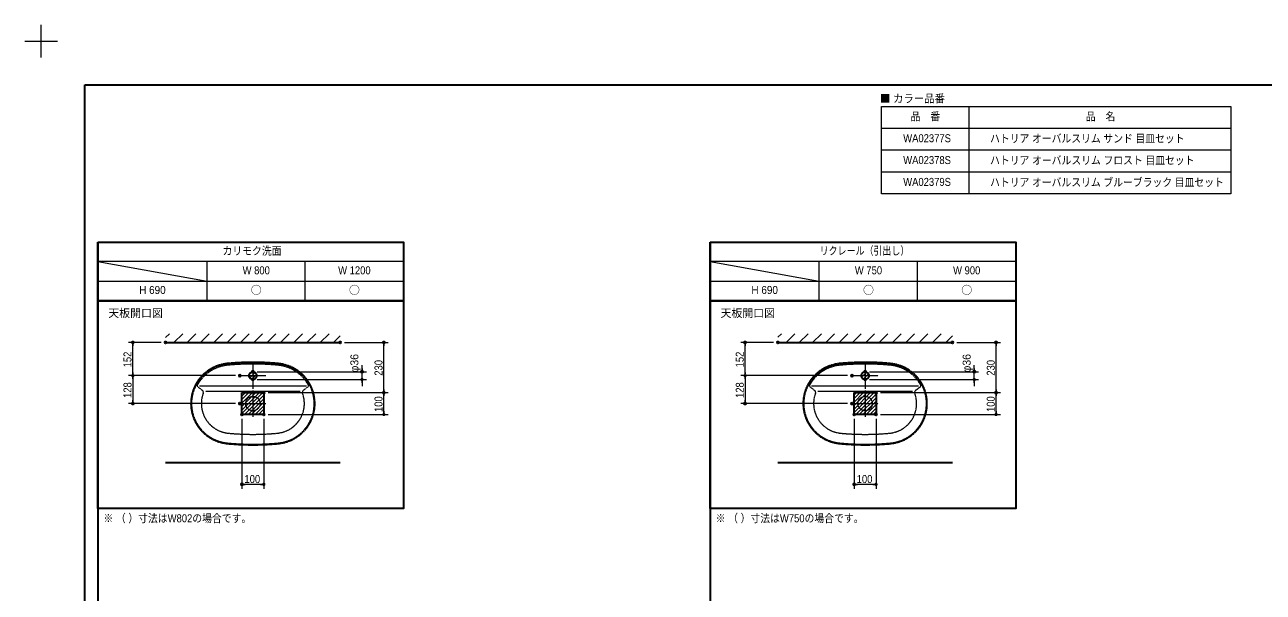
# Model space of a CAD drawing. Units: millimetres, scale not verified. Extents: x -6062 to 6062, y -3045 to 3045.
# Drawn here: x -6062 to -389, y 446 to 3045 of the extents above; entities that cross this region are included whole.
import ezdxf
from ezdxf.enums import TextEntityAlignment as Align

# ---------------------------------------------------------------- set-up
doc = ezdxf.new("R2010")
doc.units = ezdxf.units.MM
doc.header["$LTSCALE"] = 20
doc.header["$PDMODE"] = 32
doc.header["$PDSIZE"] = 10
doc.linetypes.add('USER2', pattern=[2.91, 1.76, -0.4, 0.35, -0.4])
for name, color, linetype, lineweight in [('0-0_1図面枠', 7, 'Continuous', 20), ('0-1_2寸法-2', 7, 'Continuous', 15), ('0-2_0', 7, 'Continuous', 25), ('0-4_2寸法-1', 7, 'Continuous', 15), ('0-7_3一般', 7, 'USER2', 15)]:
    doc.layers.add(name, color=color, linetype=linetype, lineweight=lineweight)
doc.layers.add('0-3_Defpoints', color=7, linetype='Continuous')
doc.styles.add('ＭＳ Ｐゴシック', font='')
doc.styles.get('ＭＳ Ｐゴシック').set_extended_font_data('MS PGothic')

# ---------------------------------------------------------------- blocks, each defined once
blk = doc.blocks.new('グループ')
at = {"layer": '0-0_1図面枠', "lineweight": 15}
for p, q in [((-84000, 57900), (-84000, 60900)), ((-85500, 59400), (-82500, 59400))]:
    blk.add_line(p, q, dxfattribs=at)
blk = doc.blocks.new('グループ-2')
at = {"layer": '0-0_1図面枠', "lineweight": 35}
blk.add_lwpolyline([(-80000, 55400), (80000, 55400), (80000, -55400), (-80000, -55400)], close=True, dxfattribs=at)
blk = doc.blocks.new('図面枠')
at = {"layer": '0-0_1図面枠'}
for name in ['グループ', 'グループ-2']:
    blk.add_blockref(name, (0, 0), dxfattribs=at)
blk = doc.blocks.new('グループ-12')
at = {"layer": '0-0_1図面枠', "lineweight": 30}
for p, q in [((-78800, 41000), (-78800, -48600)), ((-22700, 41000), (-22700, -48600))]:
    blk.add_line(p, q, dxfattribs=at)
at = {"layer": '0-0_1図面枠', "lineweight": 15}
for p, q in [((-50800, 39200), (-78800, 39200)), ((-78800, 39200), (-68800, 37400)), ((-68800, 35600), (-68800, 39200)), ((-59800, 35600), (-59800, 39200)), ((5300, 39200), (-22700, 39200)), ((-22700, 39200), (-12700, 37400)), ((-12700, 35600), (-12700, 39200)), ((-3700, 35600), (-3700, 39200)), ((-78800, 37400), (-50800, 37400)), ((-22700, 37400), (5300, 37400))]:
    blk.add_line(p, q, dxfattribs=at)
at = {"layer": '0-0_1図面枠', "lineweight": 30}
for points in [[(-78800, 41000), (-50800, 41000), (-50800, 35600), (-78800, 35600)], [(-22700, 41000), (5300, 41000), (5300, 35600), (-22700, 35600)], [(-78800, 35600), (-50800, 35600), (-50800, 16600), (-78800, 16600)], [(-22700, 35600), (5300, 35600), (5300, 16600), (-22700, 16600)]]:
    blk.add_lwpolyline(points, close=True, dxfattribs=at)
blk = doc.blocks.new('_Dot')
at = {"layer": '0-2_0'}
blk.add_line((-10, 0), (-20, 0), dxfattribs=at)
for points in [[(0, 0), (-10, 0), (-9.92, 1.25)], [(0, 0), (-9.92, -1.25), (-10, 0)], [(0, 0), (-9.92, 1.25), (-9.69, 2.49)], [(0, 0), (-9.69, -2.49), (-9.92, -1.25)], [(0, 0), (-9.69, 2.49), (-9.3, 3.68)], [(0, 0), (-9.3, -3.68), (-9.69, -2.49)], [(0, 0), (-9.3, 3.68), (-8.76, 4.82)], [(0, 0), (-8.76, -4.82), (-9.3, -3.68)], [(0, 0), (-8.76, 4.82), (-8.09, 5.88)], [(0, 0), (-8.09, -5.88), (-8.76, -4.82)], [(0, 0), (-8.09, 5.88), (-7.29, 6.85)], [(0, 0), (-7.29, -6.85), (-8.09, -5.88)], [(0, 0), (-7.29, 6.85), (-6.37, 7.71)], [(0, 0), (-6.37, -7.71), (-7.29, -6.85)], [(0, 0), (-6.37, 7.71), (-5.36, 8.44)], [(0, 0), (-5.36, -8.44), (-6.37, -7.71)], [(0, 0), (-5.36, 8.44), (-4.26, 9.05)], [(0, 0), (-4.26, -9.05), (-5.36, -8.44)], [(0, 0), (-4.26, 9.05), (-3.09, 9.51)], [(0, 0), (-3.09, -9.51), (-4.26, -9.05)], [(0, 0), (-3.09, 9.51), (-1.87, 9.82)], [(0, 0), (-1.87, -9.82), (-3.09, -9.51)], [(0, 0), (-1.87, 9.82), (-0.63, 9.98)], [(0, 0), (-0.63, -9.98), (-1.87, -9.82)], [(0, 0), (-0.63, 9.98), (0.63, 9.98)], [(0, 0), (0.63, -9.98), (-0.63, -9.98)], [(0, 0), (0.63, 9.98), (1.87, 9.82)], [(0, 0), (1.87, 9.82), (3.09, 9.51)], [(0, 0), (3.09, 9.51), (4.26, 9.05)], [(0, 0), (4.26, 9.05), (5.36, 8.44)], [(0, 0), (5.36, 8.44), (6.37, 7.71)], [(0, 0), (6.37, 7.71), (7.29, 6.85)], [(0, 0), (7.29, 6.85), (8.09, 5.88)], [(0, 0), (8.09, 5.88), (8.76, 4.82)], [(0, 0), (8.76, 4.82), (9.3, 3.68)], [(0, 0), (9.3, 3.68), (9.69, 2.49)], [(0, 0), (9.69, 2.49), (9.92, 1.25)], [(0, 0), (9.92, 1.25), (10, 0)], [(0, 0), (1.87, -9.82), (0.63, -9.98)], [(0, 0), (3.09, -9.51), (1.87, -9.82)], [(0, 0), (4.26, -9.05), (3.09, -9.51)], [(0, 0), (5.36, -8.44), (4.26, -9.05)], [(0, 0), (6.37, -7.71), (5.36, -8.44)], [(0, 0), (7.29, -6.85), (6.37, -7.71)], [(0, 0), (8.09, -5.88), (7.29, -6.85)], [(0, 0), (8.76, -4.82), (8.09, -5.88)], [(0, 0), (9.3, -3.68), (8.76, -4.82)], [(0, 0), (9.69, -2.49), (9.3, -3.68)], [(0, 0), (9.92, -1.25), (9.69, -2.49)], [(0, 0), (10, 0), (9.92, -1.25)]]:
    blk.add_solid(points, dxfattribs=at)
blk = doc.blocks.new('グループ-25')
at = {"layer": '0-7_3一般'}
for p, q in [((-64600, 27400), (-64600, 25000)), ((-65800, 26200), (-63400, 26200))]:
    blk.add_line(p, q, dxfattribs=at)
blk.add_circle((-64600, 26200), 660, dxfattribs=at)
blk = doc.blocks.new('グループ-26')
at = {"layer": '0-7_3一般'}
for p, q in [((-64600, 29960), (-64600, 27560)), ((-65800, 28760), (-63400, 28760))]:
    blk.add_line(p, q, dxfattribs=at)
at = {"layer": '0-7_3一般', "linetype": 'Continuous'}
for p, q in [((-64956.6, 28803.4), (-64643.3, 29116.7)), ((-64890.6, 28549.4), (-64388.8, 29051.2)), ((-64703.6, 28416.4), (-64256.8, 28863.2))]:
    blk.add_line(p, q, dxfattribs=at)
at = {"layer": '0-7_3一般', "linetype": 'Continuous', "lineweight": 30}
blk.add_circle((-64600, 28760), 360, dxfattribs=at)
blk = doc.blocks.new('グループ-27')
at = {"layer": '0-7_3一般'}
for p, q in [((-69668.9, 27748.7), (-69208.3, 27392.6)), ((-59696.2, 27800), (-69503.8, 27800)), ((-60258.2, 27300), (-68941.8, 27300)), ((-59991.7, 27392.6), (-59531.1, 27748.7))]:
    blk.add_line(p, q, dxfattribs=at)
for centre, radius, start, end in [((-66600, 26200), 3700, 106.66186, 253.33814), ((-66600, 26200), 3620, 106.66186, 253.33814), ((-66600, 26200), 3520, 106.66186, 151.57825), ((-66514, 25912.6), 4000, 95.22931, 106.66186), ((-66514, 25912.6), 3920, 95.22931, 106.66186), ((-66514, 25912.6), 3820, 95.22931, 106.66186), ((-64600, 5000), 25000, 84.77069, 95.22931), ((-64600, 5000), 24920, 84.77069, 95.22931), ((-64600, 5000), 24820, 84.77069, 95.22931), ((-62686, 25912.6), 3820, 73.33814, 84.77069), ((-62686, 25912.6), 3920, 73.33814, 84.77069), ((-62686, 25912.6), 4000, 73.33814, 84.77069), ((-62600, 26200), 3520, 28.42175, 73.33814), ((-62600, 26200), 3620, 286.66186, 73.33814), ((-62600, 26200), 3700, 286.66186, 73.33814), ((-69607.8, 27827.8), 100, 151.57825, 232.29181), ((-69330.7, 27234.3), 200, 339.25408, 52.29181), ((-59869.3, 27234.3), 200, 127.70819, 200.74592), ((-59592.2, 27827.8), 100, 307.70819, 28.42175), ((-66600, 26200), 2720, 159.25408, 253.33814), ((-62600, 26200), 2720, 286.66186, 20.74592), ((-66514, 26487.4), 3920, 253.33814, 264.77069), ((-66514, 26487.4), 3020, 253.33814, 264.77069), ((-64600, 47400), 24020, 264.77069, 275.22931), ((-62686, 26487.4), 3020, 275.22931, 286.66186), ((-62686, 26487.4), 3920, 275.22931, 286.66186), ((-66514, 26487.4), 4000, 253.33814, 264.77069), ((-64600, 47400), 25000, 264.77069, 275.22931), ((-64600, 47400), 24920, 264.77069, 275.22931), ((-62686, 26487.4), 4000, 275.22931, 286.66186)]:
    blk.add_arc(centre, radius, start, end, dxfattribs=at)
blk = doc.blocks.new('グループ-66')
at = {"layer": '0-7_3一般'}
for p, q in [((-8500, 27400), (-8500, 25000)), ((-9700, 26200), (-7300, 26200))]:
    blk.add_line(p, q, dxfattribs=at)
blk.add_circle((-8500, 26200), 660, dxfattribs=at)
blk = doc.blocks.new('グループ-67')
at = {"layer": '0-7_3一般'}
for p, q in [((-8500, 29960), (-8500, 27560)), ((-9700, 28760), (-7300, 28760))]:
    blk.add_line(p, q, dxfattribs=at)
at = {"layer": '0-7_3一般', "linetype": 'Continuous'}
for p, q in [((-8827.1, 28612.9), (-8352, 29088)), ((-8792.9, 28967.1), (-8708.6, 29051.4)), ((-8674.3, 28445.7), (-8186.3, 28933.7)), ((-8376.5, 28423.5), (-8162.5, 28637.5))]:
    blk.add_line(p, q, dxfattribs=at)
at = {"layer": '0-7_3一般', "linetype": 'Continuous', "lineweight": 30}
blk.add_circle((-8500, 28760), 360, dxfattribs=at)
blk = doc.blocks.new('グループ-68')
at = {"layer": '0-7_3一般'}
for p, q in [((-13568.9, 27748.7), (-13108.3, 27392.6)), ((-3596.2, 27800), (-13403.8, 27800)), ((-4158.2, 27300), (-12841.8, 27300)), ((-3891.7, 27392.6), (-3431.1, 27748.7))]:
    blk.add_line(p, q, dxfattribs=at)
for centre, radius, start, end in [((-10500, 26200), 3700, 106.66186, 253.33814), ((-10500, 26200), 3620, 106.66186, 253.33814), ((-10500, 26200), 3520, 106.66186, 151.57825), ((-10414, 25912.6), 4000, 95.22931, 106.66186), ((-10414, 25912.6), 3920, 95.22931, 106.66186), ((-10414, 25912.6), 3820, 95.22931, 106.66186), ((-8500, 5000), 25000, 84.77069, 95.22931), ((-8500, 5000), 24920, 84.77069, 95.22931), ((-8500, 5000), 24820, 84.77069, 95.22931), ((-6586, 25912.6), 3820, 73.33814, 84.77069), ((-6586, 25912.6), 3920, 73.33814, 84.77069), ((-6586, 25912.6), 4000, 73.33814, 84.77069), ((-6500, 26200), 3520, 28.42175, 73.33814), ((-6500, 26200), 3620, 286.66186, 73.33814), ((-6500, 26200), 3700, 286.66186, 73.33814), ((-13507.8, 27827.8), 100, 151.57825, 232.29181), ((-13230.7, 27234.3), 200, 339.25408, 52.29181), ((-3769.3, 27234.3), 200, 127.70819, 200.74592), ((-3492.2, 27827.8), 100, 307.70819, 28.42175), ((-10500, 26200), 2720, 159.25408, 253.33814), ((-6500, 26200), 2720, 286.66186, 20.74592), ((-10414, 26487.4), 3920, 253.33814, 264.77069), ((-10414, 26487.4), 3020, 253.33814, 264.77069), ((-8500, 47400), 24020, 264.77069, 275.22931), ((-6586, 26487.4), 3020, 275.22931, 286.66186), ((-6586, 26487.4), 3920, 275.22931, 286.66186), ((-10414, 26487.4), 4000, 253.33814, 264.77069), ((-8500, 47400), 25000, 264.77069, 275.22931), ((-8500, 47400), 24920, 264.77069, 275.22931), ((-6586, 26487.4), 4000, 275.22931, 286.66186)]:
    blk.add_arc(centre, radius, start, end, dxfattribs=at)
blk = doc.blocks.new('グループ-87')
at = {"layer": '0-0_1図面枠', "lineweight": 15}
for p, q in [((1000, 53400), (1000, 45400)), ((25000, 51400), (-7000, 51400)), ((25000, 49400), (-7000, 49400)), ((25000, 47400), (-7000, 47400))]:
    blk.add_line(p, q, dxfattribs=at)
blk.add_lwpolyline([(25000, 45400), (-7000, 45400), (-7000, 53400), (25000, 53400)], close=True, dxfattribs=at)
blk = doc.blocks.new('グループ-88')
at = {"layer": '0-0_1図面枠'}
blk.add_blockref('グループ-87', (0, 0), dxfattribs=at)
at = {"layer": '0-0_1図面枠', "style": 'ＭＳ Ｐゴシック', "width": 0.9}
for s, p in [('品\u3000番', (-4333.4, 51914.9)), ('品\u3000名', (11720.4, 51905.4))]:
    blk.add_text(s, height=733.7, dxfattribs=at).set_placement(p, align=Align.BOTTOM_LEFT)

msp = doc.modelspace()

# ---------------------------------------------------------------- linework, layer by layer
at = {"layer": '0-1_2寸法-2'}
for p, q in [((-4517.5, 1471.01), (-4517.5, 1486.01)), ((-1712.5, 1471.01), (-1712.5, 1486.01)), ((-4997.5, 1456), (-4497.5, 1456)), ((-4997.5, 1420), (-4497.5, 1420)), ((-4517.5, 1420), (-4517.5, 1456)), ((-2192.5, 1456), (-1692.5, 1456)), ((-2192.5, 1420), (-1692.5, 1420)), ((-1712.5, 1420), (-1712.5, 1456)), ((-4517.5, 1404.99), (-4517.5, 1389.99)), ((-1712.5, 1404.99), (-1712.5, 1389.99))]:
    msp.add_line(p, q, dxfattribs=at)
at = {"layer": '0-3_Defpoints'}
for p in [(-5567.5, 1590), (-5417.5, 1590), (-4617.5, 1590), (-4417.5, 1590), (-2762.5, 1590), (-2612.5, 1590), (-1812.5, 1590), (-1612.5, 1590), (-5077.5, 1438), (-5017.5, 1456), (-5017.5, 1420), (-4517.5, 1456), (-2272.5, 1438), (-2212.5, 1456), (-2212.5, 1420), (-1712.5, 1456), (-4967.5, 1360), (-4417.5, 1360), (-2162.5, 1360), (-1612.5, 1360), (-5567.5, 1310), (-5077.5, 1310), (-2762.5, 1310), (-2272.5, 1310), (-5067.5, 1260), (-4967.5, 1260), (-2262.5, 1260), (-2162.5, 1260), (-5067.5, 940), (-2262.5, 940)]:
    msp.add_point(p, dxfattribs=at)
at = {"layer": '0-4_2寸法-1'}
for p, q in [((-5437.5, 1590), (-5587.5, 1590)), ((-4597.5, 1590), (-4397.5, 1590)), ((-2632.5, 1590), (-2782.5, 1590)), ((-1792.5, 1590), (-1592.5, 1590)), ((-5567.5, 1453.01), (-5567.5, 1574.99)), ((-4417.5, 1375.01), (-4417.5, 1574.99)), ((-2762.5, 1453.01), (-2762.5, 1574.99)), ((-1612.5, 1375.01), (-1612.5, 1574.99)), ((-5097.5, 1438), (-5587.5, 1438)), ((-5097.5, 1438), (-5587.5, 1438)), ((-5567.5, 1422.99), (-5567.5, 1325.01)), ((-2292.5, 1438), (-2782.5, 1438)), ((-2292.5, 1438), (-2782.5, 1438)), ((-2762.5, 1422.99), (-2762.5, 1325.01)), ((-5097.5, 1310), (-5587.5, 1310)), ((-4947.5, 1360), (-4397.5, 1360)), ((-4947.5, 1360), (-4397.5, 1360)), ((-4417.5, 1275.01), (-4417.5, 1344.99)), ((-2292.5, 1310), (-2782.5, 1310)), ((-2142.5, 1360), (-1592.5, 1360)), ((-2142.5, 1360), (-1592.5, 1360)), ((-1612.5, 1275.01), (-1612.5, 1344.99)), ((-4947.5, 1260), (-4397.5, 1260)), ((-2142.5, 1260), (-1592.5, 1260)), ((-5067.5, 1240), (-5067.5, 920)), ((-4967.5, 1240), (-4967.5, 920)), ((-2262.5, 1240), (-2262.5, 920)), ((-2162.5, 1240), (-2162.5, 920)), ((-4982.51, 940), (-5052.49, 940)), ((-2177.51, 940), (-2247.49, 940))]:
    msp.add_line(p, q, dxfattribs=at)
at = {"layer": '0-7_3一般', "linetype": 'Continuous'}
for p, q in [((-5417.5, 1612.56), (-5400.06, 1630)), ((-5379.1, 1590), (-5339.1, 1630)), ((-5318.14, 1590), (-5278.14, 1630)), ((-5257.18, 1590), (-5217.18, 1630)), ((-5196.22, 1590), (-5156.22, 1630)), ((-5135.26, 1590), (-5095.26, 1630)), ((-5074.3, 1590), (-5034.3, 1630)), ((-5013.34, 1590), (-4973.34, 1630)), ((-4952.38, 1590), (-4912.38, 1630)), ((-4891.42, 1590), (-4851.42, 1630)), ((-4830.46, 1590), (-4790.46, 1630)), ((-4769.5, 1590), (-4729.5, 1630)), ((-4708.54, 1590), (-4668.54, 1630)), ((-4647.58, 1590), (-4617.5, 1620.08)), ((-2612.5, 1613.4), (-2595.9, 1630)), ((-2574.94, 1590), (-2534.94, 1630)), ((-2513.98, 1590), (-2473.98, 1630)), ((-2453.02, 1590), (-2413.02, 1630)), ((-2392.06, 1590), (-2352.06, 1630)), ((-2331.1, 1590), (-2291.1, 1630)), ((-2270.14, 1590), (-2230.14, 1630)), ((-2209.18, 1590), (-2169.18, 1630)), ((-2148.22, 1590), (-2108.22, 1630)), ((-2087.26, 1590), (-2047.26, 1630)), ((-2026.3, 1590), (-1986.3, 1630)), ((-1965.34, 1590), (-1925.34, 1630)), ((-1904.38, 1590), (-1864.38, 1630)), ((-1843.42, 1590), (-1812.5, 1620.92)), ((-5067.5, 1344), (-5051.5, 1360)), ((-5067.5, 1328), (-5035.5, 1360)), ((-5067.5, 1312), (-5019.5, 1360)), ((-5067.5, 1296), (-5003.5, 1360)), ((-5067.5, 1280), (-4987.5, 1360)), ((-5067.5, 1264), (-4971.5, 1360)), ((-5055.5, 1260), (-4967.5, 1348)), ((-5039.5, 1260), (-4967.5, 1332)), ((-5023.5, 1260), (-4967.5, 1316)), ((-2262.5, 1349), (-2251.5, 1360)), ((-2262.5, 1333), (-2235.5, 1360)), ((-2262.5, 1317), (-2219.5, 1360)), ((-2262.5, 1301), (-2203.5, 1360)), ((-2262.5, 1285), (-2187.5, 1360)), ((-2262.5, 1269), (-2171.5, 1360)), ((-2255.5, 1260), (-2162.5, 1353)), ((-2239.5, 1260), (-2162.5, 1337)), ((-2223.5, 1260), (-2162.5, 1321)), ((-5007.5, 1260), (-4967.5, 1300)), ((-4991.5, 1260), (-4967.5, 1284)), ((-4975.5, 1260), (-4967.5, 1268)), ((-2207.5, 1260), (-2162.5, 1305)), ((-2191.5, 1260), (-2162.5, 1289)), ((-2175.5, 1260), (-2162.5, 1273))]:
    msp.add_line(p, q, dxfattribs=at)
at = {"layer": '0-7_3一般', "linetype": 'Continuous', "lineweight": 30}
for p, q in [((-5417.5, 1590), (-4617.5, 1590)), ((-2612.5, 1590), (-1812.5, 1590)), ((-5417.5, 1040), (-4617.5, 1040)), ((-2612.5, 1040), (-1812.5, 1040))]:
    msp.add_line(p, q, dxfattribs=at)
for points in [[(-5067.5, 1360), (-4967.5, 1360), (-4967.5, 1260), (-5067.5, 1260)], [(-2262.5, 1360), (-2162.5, 1360), (-2162.5, 1260), (-2262.5, 1260)]]:
    msp.add_lwpolyline(points, close=True, dxfattribs=at)

# ---------------------------------------------------------------- block references
at = {"layer": '0-0_1図面枠', "xscale": 0.05, "yscale": 0.05}
for name in ['図面枠', 'グループ-88', 'グループ-12']:
    msp.add_blockref(name, (-1787.5, 0), dxfattribs=at)
at = {"layer": '0-1_2寸法-2', "xscale": 0.7503418, "yscale": 0.7503418}
for p, rotation in [((-4517.5, 1456), 270), ((-4517.5, 1420), 90), ((-1712.5, 1456), 270), ((-1712.5, 1420), 90)]:
    msp.add_blockref('_Dot', p, dxfattribs=dict(at, rotation=rotation))
at = {"layer": '0-4_2寸法-1', "xscale": 0.7503418, "yscale": 0.7503418}
for p, rotation in [((-5567.5, 1590), 90), ((-4417.5, 1590), 90), ((-2762.5, 1590), 90), ((-1612.5, 1590), 90), ((-5567.5, 1438), 270), ((-5567.5, 1438), 90), ((-2762.5, 1438), 270), ((-2762.5, 1438), 90), ((-4417.5, 1360), 270), ((-4417.5, 1360), 90), ((-1612.5, 1360), 270), ((-1612.5, 1360), 90), ((-5567.5, 1310), 270), ((-2762.5, 1310), 270), ((-4417.5, 1260), 270), ((-1612.5, 1260), 270), ((-5067.5, 940), 180), ((-2262.5, 940), 180)]:
    msp.add_blockref('_Dot', p, dxfattribs=dict(at, rotation=rotation))
for p in [(-4967.5, 940), (-2162.5, 940)]:
    msp.add_blockref('_Dot', p, dxfattribs=at)
at = {"layer": '0-7_3一般', "xscale": 0.05, "yscale": 0.05}
for name in ['グループ-27', 'グループ-26', 'グループ-68', 'グループ-67', 'グループ-25', 'グループ-66']:
    msp.add_blockref(name, (-1787.5, 0), dxfattribs=at)

# ---------------------------------------------------------------- texts
at = {"layer": '0-0_1図面枠', "style": 'ＭＳ Ｐゴシック'}
for s, height, width, p in [('■ カラー品番', 36.69, 0.95, (-2144.6, 2677.54)), ('WA02377S', 36.69, 0.9, (-2037.87, 2495.95)), ('ハトリア オーバルスリム サンド 目皿セット', 36.66, 0.9, (-1640, 2494.7)), ('WA02378S', 36.69, 0.9, (-2037.87, 2395.95)), ('ハトリア オーバルスリム フロスト 目皿セット', 36.69, 0.9, (-1640, 2394.7)), ('WA02379S', 36.69, 0.9, (-2037.87, 2295.95)), ('ハトリア オーバルスリム ブルーブラック 目皿セット', 36.66, 0.9, (-1640, 2294.1)), ('カリモク洗面', 36.69, 0.9, (-5156.39, 1980.07)), ('リクレール（引出し）', 36.69, 0.8, (-2420.67, 1980.64)), ('W 800', 36.66, 0.9, (-5064.45, 1890.95)), ('W 1200', 36.69, 0.9, (-4626.75, 1890.95)), ('W 750', 36.66, 0.9, (-2259.45, 1890.95)), ('W 900', 36.66, 0.9, (-1809.45, 1890.95)), ('H 690', 36.66, 0.95, (-5538.49, 1800.95)), ('H 690', 36.66, 0.95, (-2733.49, 1800.95)), ('※ （ ）寸法はW802の場合です。', 36.69, 0.9, (-5702.1, 755.21)), ('※ （ ）寸法はW750の場合です。', 36.69, 0.9, (-2897.1, 755.21))]:
    msp.add_text(s, height=height, dxfattribs=dict(at, width=width)).set_placement(p, align=Align.BOTTOM_LEFT)
for s, p in [('○', (-5027.09, 1800.46)), ('○', (-4577.09, 1800.46)), ('○', (-2222.09, 1800.46)), ('○', (-1772.09, 1800.46)), ('天板開口図', (-5680, 1694.84)), ('天板開口図', (-2875, 1694.84))]:
    msp.add_text(s, height=36.66, dxfattribs=at).set_placement(p, align=Align.BOTTOM_LEFT)
at = {"layer": '0-1_2寸法-2', "style": 'ＭＳ Ｐゴシック'}
for p in [(-4523.06, 1452.57), (-1718.06, 1452.57)]:
    msp.add_text('φ36', height=36.66, rotation=90, dxfattribs=at).set_placement(p, align=Align.BOTTOM_LEFT)
at = {"layer": '0-4_2寸法-1', "style": 'ＭＳ Ｐゴシック', "width": 0.9}
for s, p in [('152', (-5562.54, 1475.78)), ('152', (-2757.54, 1475.78)), ('230', (-4412.54, 1437.72)), ('230', (-1607.54, 1437.72)), ('128', (-5562.54, 1335.67)), ('128', (-2757.54, 1335.67)), ('100', (-4412.54, 1271.39)), ('100', (-1607.54, 1271.39))]:
    msp.add_text(s, height=36.66, rotation=90, dxfattribs=at).set_placement(p, align=Align.BOTTOM_LEFT)
for p in [(-5056.11, 935.04), (-2251.11, 935.04)]:
    msp.add_text('100', height=36.66, dxfattribs=at).set_placement(p, align=Align.BOTTOM_LEFT)

doc.saveas('drawing.dxf')
